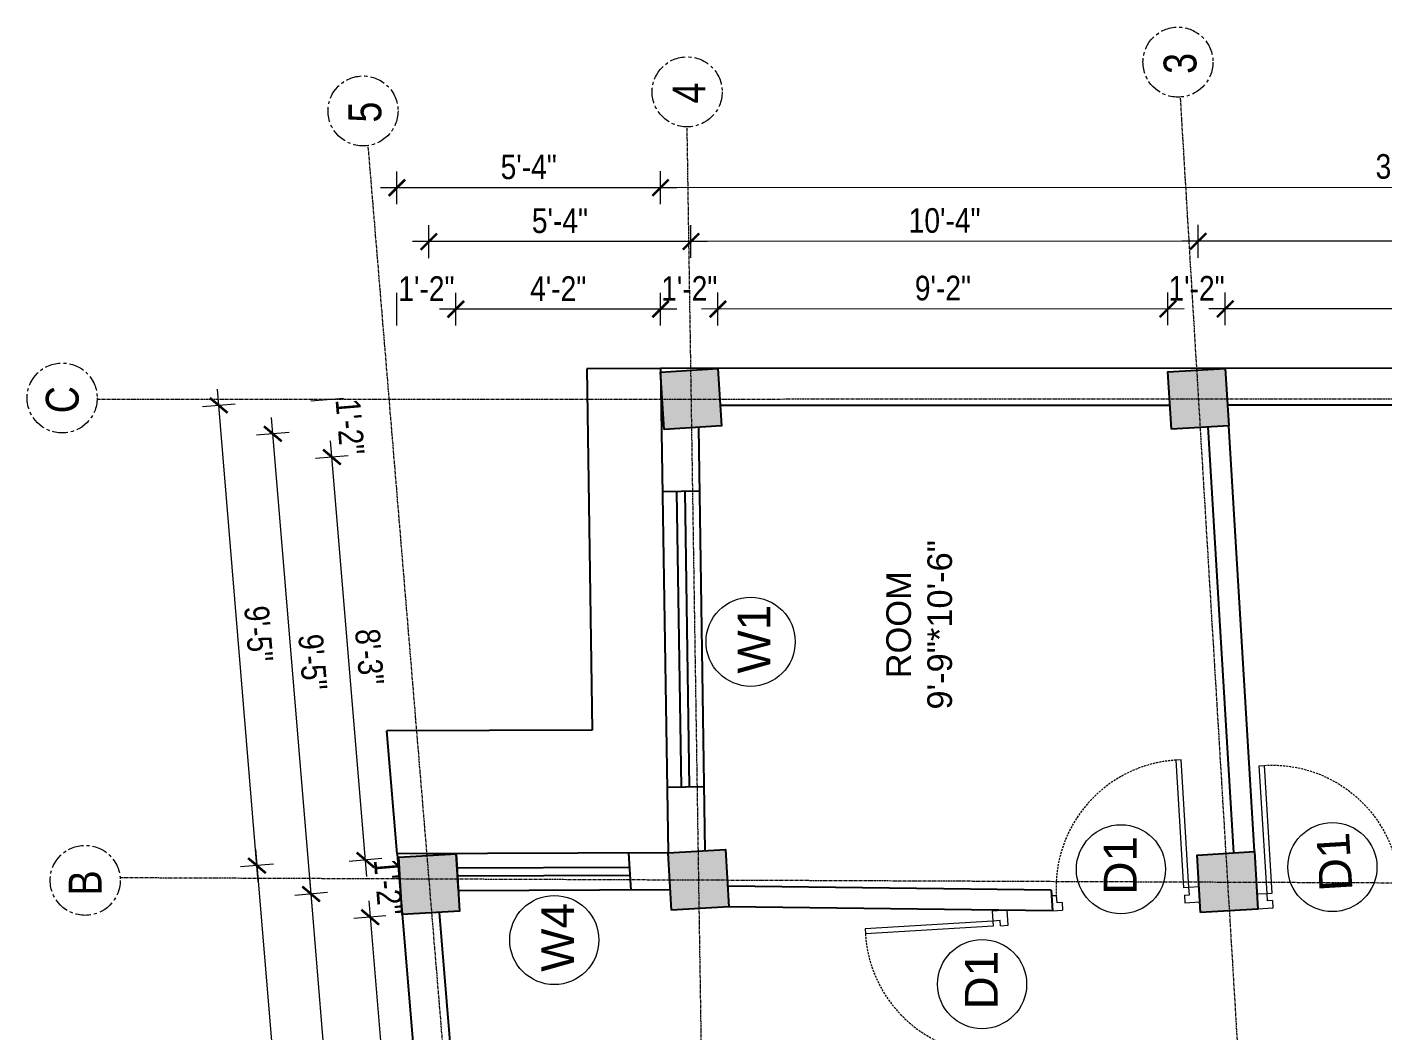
# Model space of a CAD drawing. Header units: inches. Extents: x -10117506 to -5032697, y -6529230 to -3254494.
# Drawn here: x -5033383.7 to -5033053.4, y -3257324.3 to -3257079.8 of the extents above; entities that cross this region are included whole.
import ezdxf

# ---------------------------------------------------------------- set-up
doc = ezdxf.new("R2010")
doc.units = ezdxf.units.IN
doc.header["$LTSCALE"] = 2
doc.header["$MEASUREMENT"] = 0
doc.header["$PDMODE"] = 34
doc.linetypes.add('CENTER', pattern=[2, 1.25, -0.25, 0.25, -0.25])
doc.linetypes.add('HIDDEN', pattern=[0.375, 0.25, -0.125])
doc.layers.get('0').update_dxf_attribs({"linetype": 'CONTINUOUS'})
doc.layers.get('DEFPOINTS').update_dxf_attribs({"color": 141, "linetype": 'CONTINUOUS'})
for name, color, linetype, lineweight in [('Annotate-Lite.w', 177, 'CONTINUOUS', 9), ('Annotations-Bold.w', 177, 'CONTINUOUS', 13), ('DIM 1-100', 4, 'CONTINUOUS', 13), ('Door-Window.w', 4, 'CONTINUOUS', 15), ('TEXT', 181, 'CONTINUOUS', 25)]:
    doc.layers.add(name, color=color, linetype=linetype, lineweight=lineweight)
doc.styles.add('ARAIL', font='ARIALN.TTF')
doc.styles.add('arial.', font='arial.ttf')
doc.styles.add('gaurav', font='arial.ttf')
doc.styles.get("Standard").update_dxf_attribs({"font": 'ARIALN.TTF'})
doc.dimstyles.new('1 by 96', dxfattribs={"dimtxt": 6, "dimasz": 4, "dimexe": 4, "dimexo": 4, "dimgap": 2, "dimtad": 1, "dimdec": 0, "dimzin": 0, "dimdsep": 46, "dimlunit": 4, "dimtxsty": 'Standard', "dimblk": 'ARCHTICK', "dimcen": 0, "dimdle": 4, "dimadec": 0, "dimazin": 0, "dimtfac": 1, "dimtdec": 0, "dimtix": 1, "dimtofl": 0, "dimtmove": 1, "dimatfit": 3, "dimldrblk": 'ARCHTICK', "dimfxl": 4, "dimfxlon": 1, "dimtolj": 1, "dimtzin": 0, "dimlwd": -1, "dimlwe": -1, "dimarcsym": 0})

# ---------------------------------------------------------------- blocks, each defined once
blk = doc.blocks.new('3-0')
at = {"ltscale": 3}
for p, q in [((11063.05, 10097.68), (11065.97, 10099.9)), ((11063.05, 10097.68), (11064.53, 10095.73)), ((11065.25, 10097.81), (11066.71, 10098.92)), ((11065.99, 10096.84), (11065.25, 10097.81)), ((11065.97, 10099.9), (11066.71, 10098.92)), ((11065.99, 10096.84), (11064.53, 10095.73)), ((11085.5, 10074.13), (11110.32, 10092.96)), ((11086.24, 10073.15), (11111.05, 10091.97)), ((11111.05, 10091.97), (11110.32, 10092.96)), ((11084.04, 10073.02), (11082.57, 10071.91)), ((11082.57, 10071.91), (11084.79, 10068.98)), ((11084.04, 10073.02), (11084.78, 10072.04)), ((11084.78, 10072.04), (11086.24, 10073.15)), ((11084.79, 10068.98), (11087.72, 10071.2)), ((11086.24, 10073.15), (11085.5, 10074.13)), ((11087.72, 10071.2), (11086.24, 10073.15))]:
    blk.add_line(p, q, dxfattribs=at)
at = {"layer": 'Door-Window.w', "color": 9, "linetype": 'HIDDEN', "lineweight": 18}
blk.add_arc((11085.5, 10074.13), 31.16, 37.1906, 127.1465, dxfattribs=at)
blk = doc.blocks.new('_ArchTick')
at = {"color": 0, "linetype": 'ByBlock', "const_width": 0.15}
blk.add_lwpolyline([(-0.5, -0.5), (0.5, 0.5)], dxfattribs=at)
blk = doc.blocks.new('*D1404')
at = {"layer": 'DEFPOINTS', "color": 0, "ltscale": 0.5, "transparency": 16777216}
for p in [(-5033285.78, -3257288.59), (-5033314.56, -3257290.98), (-5033275.02, -3257418)]:
    blk.add_point(p, dxfattribs=at)
at = {"layer": 'DIM 1-100', "color": 0, "ltscale": 0.5, "transparency": 16777216}
for p, q in [((-5033303.47, -3257424.38), (-5033314.89, -3257287)), ((-5033310.57, -3257290.65), (-5033318.54, -3257291.32)), ((-5033299.81, -3257420.06), (-5033307.79, -3257420.72))]:
    blk.add_line(p, q, dxfattribs=at)
at = {"layer": 'DIM 1-100', "color": 0, "ltscale": 0.5, "transparency": 16777216, "xscale": 4, "yscale": 4, "zscale": 4}
for p, rotation in [((-5033314.56, -3257290.98), 94.75152698465546), ((-5033303.8, -3257420.39), 274.7515269846554)]:
    blk.add_blockref('_ArchTick', p, dxfattribs=dict(at, rotation=rotation))
at = {"layer": 'DIM 1-100', "color": 0, "ltscale": 0.5, "transparency": 16777216, "insert": (-5033304.13, -3257355.27), "char_height": 6, "attachment_point": 5, "rotation": 274.7515}
blk.add_mtext('\\A1;10\'-10"', dxfattribs=at)
blk = doc.blocks.new('*D1405')
at = {"layer": 'DEFPOINTS', "color": 0, "ltscale": 0.5, "transparency": 16777216}
for p in [(-5033301.31, -3257282.7), (-5033293.19, -3257282.03), (-5033292.34, -3257296)]:
    blk.add_point(p, dxfattribs=at)
at = {"layer": 'DIM 1-100', "color": 0, "ltscale": 0.5, "transparency": 16777216}
for p, q in [((-5033297.32, -3257282.37), (-5033305.29, -3257283.03)), ((-5033296.33, -3257296.33), (-5033304.13, -3257296.98))]:
    blk.add_line(p, q, dxfattribs=at)
at = {"layer": 'DIM 1-100', "color": 0, "ltscale": 0.5, "transparency": 16777216, "insert": (-5033295.73, -3257289.26), "char_height": 6, "attachment_point": 5, "rotation": 274.7515}
blk.add_mtext('\\A1;1\'-2"', dxfattribs=at)
blk = doc.blocks.new('*D1406')
at = {"layer": 'DEFPOINTS', "color": 0, "ltscale": 0.5, "transparency": 16777216}
for p in [(-5033292.34, -3257296), (-5033290.55, -3257412.11), (-5033282.43, -3257411.44)]:
    blk.add_point(p, dxfattribs=at)
at = {"layer": 'DIM 1-100', "color": 0, "ltscale": 0.5, "transparency": 16777216}
for p, q in [((-5033300.48, -3257292.66), (-5033290.22, -3257416.1)), ((-5033296.33, -3257296.33), (-5033304.13, -3257296.98)), ((-5033286.57, -3257411.78), (-5033294.54, -3257412.44))]:
    blk.add_line(p, q, dxfattribs=at)
at = {"layer": 'DIM 1-100', "color": 0, "ltscale": 0.5, "transparency": 16777216, "xscale": 4, "yscale": 4, "zscale": 4}
for p, rotation in [((-5033300.15, -3257296.65), 94.7515270032343), ((-5033290.55, -3257412.11), 274.7515270032343)]:
    blk.add_blockref('_ArchTick', p, dxfattribs=dict(at, rotation=rotation))
at = {"layer": 'DIM 1-100', "color": 0, "ltscale": 0.5, "transparency": 16777216, "insert": (-5033290.3, -3257353.96), "char_height": 6, "attachment_point": 5, "rotation": 274.7515}
blk.add_mtext('\\A1;9\'-8"', dxfattribs=at)
blk = doc.blocks.new('*D1408')
at = {"layer": 'DEFPOINTS', "color": 0, "ltscale": 0.5, "transparency": 16777216}
for p in [(-5033293.57, -3257281.24), (-5033281.59, -3257425.41), (-5033315.76, -3257428.25)]:
    blk.add_point(p, dxfattribs=at)
at = {"layer": 'DIM 1-100', "color": 0, "ltscale": 0.5, "transparency": 16777216}
for p, q in [((-5033328.07, -3257280.09), (-5033315.42, -3257432.24)), ((-5033323.75, -3257283.75), (-5033331.73, -3257284.41)), ((-5033311.77, -3257427.92), (-5033319.74, -3257428.58))]:
    blk.add_line(p, q, dxfattribs=at)
at = {"layer": 'DIM 1-100', "color": 0, "ltscale": 0.5, "transparency": 16777216, "xscale": 4, "yscale": 4, "zscale": 4}
for p, rotation in [((-5033327.74, -3257284.08), 94.75152698489651), ((-5033315.76, -3257428.25), 274.7515269848965)]:
    blk.add_blockref('_ArchTick', p, dxfattribs=dict(at, rotation=rotation))
at = {"layer": 'DIM 1-100', "color": 0, "ltscale": 0.5, "transparency": 16777216, "insert": (-5033316.7, -3257355.74), "char_height": 6, "attachment_point": 5, "rotation": 274.7515}
blk.add_mtext('\\A1;12\'-0"', dxfattribs=at)
blk = doc.blocks.new('*D1418')
at = {"layer": 'DEFPOINTS', "color": 0, "ltscale": 0.5, "transparency": 16777216}
for p in [(-5033229.42, -3257118.89), (-5033229.4, -3257162.98), (-5032863.4, -3257162.82)]:
    blk.add_point(p, dxfattribs=at)
at = {"layer": 'DIM 1-100', "color": 0, "ltscale": 0.5, "transparency": 16777216}
for p, q in [((-5033229.41, -3257122.89), (-5033229.42, -3257114.89)), ((-5032863.41, -3257122.73), (-5032863.42, -3257114.73)), ((-5032859.42, -3257118.73), (-5033233.42, -3257118.89))]:
    blk.add_line(p, q, dxfattribs=at)
at = {"layer": 'DIM 1-100', "color": 0, "ltscale": 0.5, "transparency": 16777216, "xscale": 4, "yscale": 4, "zscale": 4}
for p, rotation in [((-5033229.42, -3257118.89), 180.0248910805184), ((-5032863.42, -3257118.73), 0.02489108051840993)]:
    blk.add_blockref('_ArchTick', p, dxfattribs=dict(at, rotation=rotation))
at = {"layer": 'DIM 1-100', "color": 0, "ltscale": 0.5, "transparency": 16777216, "insert": (-5033046.42, -3257113.75), "char_height": 6, "attachment_point": 5, "rotation": 0.0249}
blk.add_mtext('\\A1;30\'-6"', dxfattribs=at)
blk = doc.blocks.new('*D1422')
at = {"layer": 'DEFPOINTS', "color": 0, "ltscale": 0.5, "transparency": 16777216}
for p in [(-5033091.81, -3257148.41), (-5033091.81, -3257162.92), (-5032970.54, -3257163.71)]:
    blk.add_point(p, dxfattribs=at)
at = {"layer": 'DIM 1-100', "color": 0, "ltscale": 0.5, "transparency": 16777216}
for p, q in [((-5033091.81, -3257152.41), (-5033091.81, -3257144.41)), ((-5032970.54, -3257152.36), (-5032970.55, -3257144.36)), ((-5032966.54, -3257148.36), (-5033095.81, -3257148.41))]:
    blk.add_line(p, q, dxfattribs=at)
at = {"layer": 'DIM 1-100', "color": 0, "ltscale": 0.5, "transparency": 16777216, "xscale": 4, "yscale": 4, "zscale": 4}
for p, rotation in [((-5033091.81, -3257148.41), 180.0248910777408), ((-5032970.54, -3257148.36), 0.0248910777407918)]:
    blk.add_blockref('_ArchTick', p, dxfattribs=dict(at, rotation=rotation))
at = {"layer": 'DIM 1-100', "color": 0, "ltscale": 0.5, "transparency": 16777216, "insert": (-5033031.18, -3257143.32), "char_height": 6, "attachment_point": 5, "rotation": 0.0249}
blk.add_mtext('\\A1;10\'-1"', dxfattribs=at)
blk = doc.blocks.new('*D1423')
at = {"layer": 'DEFPOINTS', "color": 0, "ltscale": 0.5, "transparency": 16777216}
for p in [(-5033105.79, -3257148.42), (-5033105.78, -3257163.77), (-5033091.81, -3257162.92)]:
    blk.add_point(p, dxfattribs=at)
at = {"layer": 'DIM 1-100', "color": 0, "ltscale": 0.5, "transparency": 16777216}
for p, q in [((-5033105.79, -3257152.42), (-5033105.79, -3257144.42)), ((-5033091.81, -3257152.41), (-5033091.81, -3257144.41))]:
    blk.add_line(p, q, dxfattribs=at)
at = {"layer": 'DIM 1-100', "color": 0, "ltscale": 0.5, "transparency": 16777216, "insert": (-5033098.8, -3257143.4), "char_height": 6, "attachment_point": 5, "rotation": 0.0249}
blk.add_mtext('\\A1;1\'-2"', dxfattribs=at)
blk = doc.blocks.new('*D1424')
at = {"layer": 'DEFPOINTS', "color": 0, "ltscale": 0.5, "transparency": 16777216}
for p in [(-5033215.42, -3257148.46), (-5033215.41, -3257162.98), (-5033105.78, -3257163.77)]:
    blk.add_point(p, dxfattribs=at)
at = {"layer": 'DIM 1-100', "color": 0, "ltscale": 0.5, "transparency": 16777216}
for p, q in [((-5033215.41, -3257152.46), (-5033215.42, -3257144.46)), ((-5033105.79, -3257152.42), (-5033105.79, -3257144.42)), ((-5033101.79, -3257148.41), (-5033219.42, -3257148.47))]:
    blk.add_line(p, q, dxfattribs=at)
at = {"layer": 'DIM 1-100', "color": 0, "ltscale": 0.5, "transparency": 16777216, "xscale": 4, "yscale": 4, "zscale": 4}
for p, rotation in [((-5033215.42, -3257148.46), 180.0248910777408), ((-5033105.79, -3257148.42), 0.0248910777407918)]:
    blk.add_blockref('_ArchTick', p, dxfattribs=dict(at, rotation=rotation))
at = {"layer": 'DIM 1-100', "color": 0, "ltscale": 0.5, "transparency": 16777216, "insert": (-5033160.6, -3257143.38), "char_height": 6, "attachment_point": 5, "rotation": 0.0249}
blk.add_mtext('\\A1;9\'-2"', dxfattribs=at)
blk = doc.blocks.new('*D1425')
at = {"layer": 'DEFPOINTS', "color": 0, "ltscale": 0.5, "transparency": 16777216}
for p in [(-5033229.4, -3257148.47), (-5033229.4, -3257162.98), (-5033215.41, -3257162.98)]:
    blk.add_point(p, dxfattribs=at)
at = {"layer": 'DIM 1-100', "color": 0, "ltscale": 0.5, "transparency": 16777216}
for p, q in [((-5033229.4, -3257152.47), (-5033229.4, -3257144.47)), ((-5033215.41, -3257152.46), (-5033215.42, -3257144.46))]:
    blk.add_line(p, q, dxfattribs=at)
at = {"layer": 'DIM 1-100', "color": 0, "ltscale": 0.5, "transparency": 16777216, "insert": (-5033222.41, -3257143.45), "char_height": 6, "attachment_point": 5, "rotation": 0.0249}
blk.add_mtext('\\A1;1\'-2"', dxfattribs=at)
blk = doc.blocks.new('*D1426')
at = {"layer": 'DEFPOINTS', "color": 0, "ltscale": 0.5, "transparency": 16777216}
for p in [(-5033279.27, -3257148.49), (-5033229.4, -3257162.98), (-5033279.21, -3257281.18)]:
    blk.add_point(p, dxfattribs=at)
at = {"layer": 'DIM 1-100', "color": 0, "ltscale": 0.5, "transparency": 16777216}
for p, q in [((-5033279.27, -3257152.49), (-5033279.27, -3257144.49)), ((-5033229.4, -3257152.47), (-5033229.4, -3257144.47)), ((-5033225.4, -3257148.47), (-5033283.27, -3257148.49))]:
    blk.add_line(p, q, dxfattribs=at)
at = {"layer": 'DIM 1-100', "color": 0, "ltscale": 0.5, "transparency": 16777216, "xscale": 4, "yscale": 4, "zscale": 4}
for p, rotation in [((-5033279.27, -3257148.49), 180.0248910777408), ((-5033229.4, -3257148.47), 0.0248910777407918)]:
    blk.add_blockref('_ArchTick', p, dxfattribs=dict(at, rotation=rotation))
at = {"layer": 'DIM 1-100', "color": 0, "ltscale": 0.5, "transparency": 16777216, "insert": (-5033254.34, -3257143.47), "char_height": 6, "attachment_point": 5, "rotation": 0.0249}
blk.add_mtext('\\A1;4\'-2"', dxfattribs=at)
blk = doc.blocks.new('*D1427')
at = {"layer": 'DEFPOINTS', "color": 0, "ltscale": 0.5, "transparency": 16777216}
for p in [(-5033293.63, -3257148.5), (-5033293.57, -3257281.24), (-5033279.21, -3257281.18)]:
    blk.add_point(p, dxfattribs=at)
at = {"layer": 'DIM 1-100', "color": 0, "ltscale": 0.5, "transparency": 16777216}
for p, q in [((-5033293.63, -3257152.5), (-5033293.63, -3257144.5)), ((-5033279.27, -3257152.49), (-5033279.27, -3257144.49))]:
    blk.add_line(p, q, dxfattribs=at)
at = {"layer": 'DIM 1-100', "color": 0, "ltscale": 0.5, "transparency": 16777216, "insert": (-5033286.45, -3257143.48), "char_height": 6, "attachment_point": 5, "rotation": 0.0249}
blk.add_mtext('\\A1;1\'-2"', dxfattribs=at)
blk = doc.blocks.new('*D1428')
at = {"layer": 'DEFPOINTS', "color": 0, "ltscale": 0.5, "transparency": 16777216}
for p in [(-5033293.64, -3257118.92), (-5033229.4, -3257162.98), (-5033293.57, -3257281.24)]:
    blk.add_point(p, dxfattribs=at)
at = {"layer": 'DIM 1-100', "color": 0, "ltscale": 0.5, "transparency": 16777216}
for p, q in [((-5033293.64, -3257122.92), (-5033293.64, -3257114.92)), ((-5033229.41, -3257122.89), (-5033229.42, -3257114.89)), ((-5033225.42, -3257118.89), (-5033297.64, -3257118.92))]:
    blk.add_line(p, q, dxfattribs=at)
at = {"layer": 'DIM 1-100', "color": 0, "ltscale": 0.5, "transparency": 16777216, "xscale": 4, "yscale": 4, "zscale": 4}
for p, rotation in [((-5033293.64, -3257118.92), 180.0248910777408), ((-5033229.42, -3257118.89), 0.0248910777407918)]:
    blk.add_blockref('_ArchTick', p, dxfattribs=dict(at, rotation=rotation))
at = {"layer": 'DIM 1-100', "color": 0, "ltscale": 0.5, "transparency": 16777216, "insert": (-5033261.53, -3257113.85), "char_height": 6, "attachment_point": 5, "rotation": 0.0249}
blk.add_mtext('\\A1;5\'-4"', dxfattribs=at)
blk = doc.blocks.new('*D1429')
at = {"layer": 'DEFPOINTS', "color": 0, "ltscale": 0.5, "transparency": 16777216}
for p in [(-5033228.54, -3257177.8), (-5033309.47, -3257184.53), (-5033293.19, -3257282.03)]:
    blk.add_point(p, dxfattribs=at)
at = {"layer": 'DIM 1-100', "color": 0, "ltscale": 0.5, "transparency": 16777216}
for p, q in [((-5033300.98, -3257286.69), (-5033309.8, -3257180.54)), ((-5033305.48, -3257184.19), (-5033313.45, -3257184.86)), ((-5033297.32, -3257282.37), (-5033305.29, -3257283.03))]:
    blk.add_line(p, q, dxfattribs=at)
at = {"layer": 'DIM 1-100', "color": 0, "ltscale": 0.5, "transparency": 16777216, "xscale": 4, "yscale": 4, "zscale": 4}
for p, rotation in [((-5033309.47, -3257184.53), 94.7515270032343), ((-5033301.31, -3257282.7), 274.7515270032343)]:
    blk.add_blockref('_ArchTick', p, dxfattribs=dict(at, rotation=rotation))
at = {"layer": 'DIM 1-100', "color": 0, "ltscale": 0.5, "transparency": 16777216, "insert": (-5033300.34, -3257233.19), "char_height": 6, "attachment_point": 5, "rotation": 274.7515}
blk.add_mtext('\\A1;8\'-3"', dxfattribs=at)
blk = doc.blocks.new('*D1430')
at = {"layer": 'DEFPOINTS', "color": 0, "ltscale": 0.5, "transparency": 16777216}
for p in [(-5033229.38, -3257163.82), (-5033310.63, -3257170.58), (-5033228.54, -3257177.8)]:
    blk.add_point(p, dxfattribs=at)
at = {"layer": 'DIM 1-100', "color": 0, "ltscale": 0.5, "transparency": 16777216}
for p, q in [((-5033306.64, -3257170.25), (-5033314.61, -3257170.91)), ((-5033305.48, -3257184.19), (-5033313.45, -3257184.86))]:
    blk.add_line(p, q, dxfattribs=at)
at = {"layer": 'DIM 1-100', "color": 0, "ltscale": 0.5, "transparency": 16777216, "insert": (-5033305.05, -3257177.14), "char_height": 6, "attachment_point": 5, "rotation": 274.7515}
blk.add_mtext('\\A1;1\'-2"', dxfattribs=at)
blk = doc.blocks.new('*D1431')
at = {"layer": 'DEFPOINTS', "color": 0, "ltscale": 0.5, "transparency": 16777216}
for p in [(-5033221.97, -3257170.39), (-5033323.88, -3257178.86), (-5033285.78, -3257288.59)]:
    blk.add_point(p, dxfattribs=at)
at = {"layer": 'DIM 1-100', "color": 0, "ltscale": 0.5, "transparency": 16777216}
for p, q in [((-5033314.23, -3257294.97), (-5033324.21, -3257174.87)), ((-5033319.89, -3257178.53), (-5033327.86, -3257179.19)), ((-5033310.57, -3257290.65), (-5033318.54, -3257291.32))]:
    blk.add_line(p, q, dxfattribs=at)
at = {"layer": 'DIM 1-100', "color": 0, "ltscale": 0.5, "transparency": 16777216, "xscale": 4, "yscale": 4, "zscale": 4}
for p, rotation in [((-5033323.88, -3257178.86), 94.7515270032343), ((-5033314.56, -3257290.98), 274.7515270032343)]:
    blk.add_blockref('_ArchTick', p, dxfattribs=dict(at, rotation=rotation))
at = {"layer": 'DIM 1-100', "color": 0, "ltscale": 0.5, "transparency": 16777216, "insert": (-5033314.17, -3257234.5), "char_height": 6, "attachment_point": 5, "rotation": 274.7515}
blk.add_mtext('\\A1;9\'-5"', dxfattribs=at)
blk = doc.blocks.new('*D1432')
at = {"layer": 'DEFPOINTS', "color": 0, "ltscale": 0.5, "transparency": 16777216}
for p in [(-5033229.4, -3257162.98), (-5033337.06, -3257171.93), (-5033293.57, -3257281.24)]:
    blk.add_point(p, dxfattribs=at)
at = {"layer": 'DIM 1-100', "color": 0, "ltscale": 0.5, "transparency": 16777216}
for p, q in [((-5033327.41, -3257288.06), (-5033337.39, -3257167.95)), ((-5033333.08, -3257171.6), (-5033341.05, -3257172.26)), ((-5033323.75, -3257283.75), (-5033331.73, -3257284.41))]:
    blk.add_line(p, q, dxfattribs=at)
at = {"layer": 'DIM 1-100', "color": 0, "ltscale": 0.5, "transparency": 16777216, "xscale": 4, "yscale": 4, "zscale": 4}
for p, rotation in [((-5033337.06, -3257171.93), 94.7515270032343), ((-5033327.74, -3257284.08), 274.7515270032343)]:
    blk.add_blockref('_ArchTick', p, dxfattribs=dict(at, rotation=rotation))
at = {"layer": 'DIM 1-100', "color": 0, "ltscale": 0.5, "transparency": 16777216, "insert": (-5033327.35, -3257227.59), "char_height": 6, "attachment_point": 5, "rotation": 274.7515}
blk.add_mtext('\\A1;9\'-5"', dxfattribs=at)
blk = doc.blocks.new('*D1433')
at = {"layer": 'DEFPOINTS', "color": 0, "ltscale": 0.5, "transparency": 16777216}
for p in [(-5033098.39, -3257131.96), (-5033098.37, -3257170.33), (-5032963.13, -3257170.27)]:
    blk.add_point(p, dxfattribs=at)
at = {"layer": 'DIM 1-100', "color": 0, "ltscale": 0.5, "transparency": 16777216}
for p, q in [((-5033098.39, -3257135.96), (-5033098.39, -3257127.96)), ((-5032963.14, -3257135.9), (-5032963.15, -3257127.9)), ((-5032959.15, -3257131.9), (-5033102.39, -3257131.96))]:
    blk.add_line(p, q, dxfattribs=at)
at = {"layer": 'DIM 1-100', "color": 0, "ltscale": 0.5, "transparency": 16777216, "xscale": 4, "yscale": 4, "zscale": 4}
for p, rotation in [((-5033098.39, -3257131.96), 180.0248910777408), ((-5032963.15, -3257131.9), 0.0248910777407918)]:
    blk.add_blockref('_ArchTick', p, dxfattribs=dict(at, rotation=rotation))
at = {"layer": 'DIM 1-100', "color": 0, "ltscale": 0.5, "transparency": 16777216, "insert": (-5033030.77, -3257126.87), "char_height": 6, "attachment_point": 5, "rotation": 0.0249}
blk.add_mtext('\\A1;11\'-3"', dxfattribs=at)
blk = doc.blocks.new('*D1434')
at = {"layer": 'DEFPOINTS', "color": 0, "ltscale": 0.5, "transparency": 16777216}
for p in [(-5033221.99, -3257132.01), (-5033221.97, -3257170.39), (-5033098.37, -3257170.33)]:
    blk.add_point(p, dxfattribs=at)
at = {"layer": 'DIM 1-100', "color": 0, "ltscale": 0.5, "transparency": 16777216}
for p, q in [((-5033221.99, -3257136.01), (-5033221.99, -3257128.01)), ((-5033098.39, -3257135.96), (-5033098.39, -3257127.96)), ((-5033094.39, -3257131.96), (-5033225.99, -3257132.02))]:
    blk.add_line(p, q, dxfattribs=at)
at = {"layer": 'DIM 1-100', "color": 0, "ltscale": 0.5, "transparency": 16777216, "xscale": 4, "yscale": 4, "zscale": 4}
for p, rotation in [((-5033221.99, -3257132.01), 180.0248910777408), ((-5033098.39, -3257131.96), 0.0248910777407918)]:
    blk.add_blockref('_ArchTick', p, dxfattribs=dict(at, rotation=rotation))
at = {"layer": 'DIM 1-100', "color": 0, "ltscale": 0.5, "transparency": 16777216, "insert": (-5033160.19, -3257126.92), "char_height": 6, "attachment_point": 5, "rotation": 0.0249}
blk.add_mtext('\\A1;10\'-4"', dxfattribs=at)
blk = doc.blocks.new('*D1435')
at = {"layer": 'DEFPOINTS', "color": 0, "ltscale": 0.5, "transparency": 16777216}
for p in [(-5033285.85, -3257132.04), (-5033221.97, -3257170.39), (-5033285.78, -3257288.59)]:
    blk.add_point(p, dxfattribs=at)
at = {"layer": 'DIM 1-100', "color": 0, "ltscale": 0.5, "transparency": 16777216}
for p, q in [((-5033285.84, -3257136.04), (-5033285.85, -3257128.04)), ((-5033221.99, -3257136.01), (-5033221.99, -3257128.01)), ((-5033217.99, -3257132.01), (-5033289.85, -3257132.04))]:
    blk.add_line(p, q, dxfattribs=at)
at = {"layer": 'DIM 1-100', "color": 0, "ltscale": 0.5, "transparency": 16777216, "xscale": 4, "yscale": 4, "zscale": 4}
for p, rotation in [((-5033285.85, -3257132.04), 180.0248910777408), ((-5033221.99, -3257132.01), 0.0248910777407918)]:
    blk.add_blockref('_ArchTick', p, dxfattribs=dict(at, rotation=rotation))
at = {"layer": 'DIM 1-100', "color": 0, "ltscale": 0.5, "transparency": 16777216, "insert": (-5033253.92, -3257126.98), "char_height": 6, "attachment_point": 5, "rotation": 0.0249}
blk.add_mtext('\\A1;5\'-4"', dxfattribs=at)

msp = doc.modelspace()

# ---------------------------------------------------------------- hatches: boundary and pattern name
at = {"ltscale": 0.5}
for points in [[(-5033229.38, -3257163.82), (-5033228.54, -3257177.8), (-5033214.56, -3257176.95), (-5033215.41, -3257162.98)], [(-5033105.78, -3257163.77), (-5033104.94, -3257177.74), (-5033090.96, -3257176.9), (-5033091.81, -3257162.92)], [(-5033227.57, -3257280.99), (-5033226.73, -3257294.96), (-5033212.75, -3257294.12), (-5033213.6, -3257280.14)], [(-5033293.19, -3257282.03), (-5033292.34, -3257296), (-5033278.37, -3257295.16), (-5033279.21, -3257281.18)], [(-5033098.67, -3257281.51), (-5033097.82, -3257295.49), (-5033083.85, -3257294.65), (-5033084.69, -3257280.67)]]:
    msp.add_hatch(color=1, dxfattribs=at).paths.add_polyline_path(points)

# ---------------------------------------------------------------- linework, layer by layer
for p, q in [((-5033229.4, -3257162.98), (-5033247.4, -3257162.99)), ((-5033247.4, -3257162.99), (-5033246.04, -3257251.06)), ((-5032863.4, -3257162.82), (-5033229.4, -3257162.98)), ((-5033229.4, -3257162.98), (-5033227.57, -3257280.99)), ((-5033105.29, -3257171.93), (-5033214.87, -3257171.98)), ((-5032970.04, -3257171.87), (-5033091.26, -3257171.92)), ((-5033220.17, -3257177.29), (-5033218.58, -3257280.44)), ((-5033089.68, -3257280.97), (-5033095.95, -3257177.2)), ((-5033084.69, -3257280.67), (-5033090.96, -3257176.9)), ((-5033219.93, -3257192.87), (-5033228.93, -3257193.01)), ((-5033224.32, -3257264.95), (-5033225.43, -3257192.96)), ((-5033222.32, -3257264.92), (-5033223.43, -3257192.93)), ((-5033246.04, -3257251.06), (-5033296.06, -3257251.25)), ((-5033293.57, -3257281.24), (-5033296.06, -3257251.25)), ((-5033218.82, -3257264.86), (-5033227.82, -3257265)), ((-5033227.57, -3257280.99), (-5033293.57, -3257281.24)), ((-5033293.57, -3257281.24), (-5033281.59, -3257425.41)), ((-5033278.67, -3257290.18), (-5033279.21, -3257281.18)), ((-5033236.6, -3257290.02), (-5033237.15, -3257281.02)), ((-5033236.93, -3257284.52), (-5033279, -3257284.68)), ((-5033236.81, -3257286.52), (-5033278.88, -3257286.68)), ((-5033227.03, -3257289.98), (-5033278.67, -3257290.18)), ((-5033134.22, -3257290.05), (-5033213.05, -3257289.11)), ((-5033134.22, -3257290.05), (-5033133.91, -3257295.06)), ((-5033283.36, -3257295.46), (-5033273.76, -3257410.91)), ((-5033133.91, -3257295.06), (-5033212.75, -3257294.12))]:
    msp.add_line(p, q, dxfattribs=at)
for points in [[(-5033228.54, -3257177.8), (-5033229.38, -3257163.82), (-5033215.41, -3257162.98), (-5033214.56, -3257176.95)], [(-5033104.94, -3257177.74), (-5033105.78, -3257163.77), (-5033091.81, -3257162.92), (-5033090.96, -3257176.9)], [(-5033226.73, -3257294.96), (-5033227.57, -3257280.99), (-5033213.6, -3257280.14), (-5033212.75, -3257294.12)], [(-5033292.34, -3257296), (-5033293.19, -3257282.03), (-5033279.21, -3257281.18), (-5033278.37, -3257295.16)], [(-5033097.82, -3257295.49), (-5033098.67, -3257281.51), (-5033084.69, -3257280.67), (-5033083.85, -3257294.65)]]:
    msp.add_lwpolyline(points, close=True, dxfattribs=at)
at = {"layer": 'Annotate-Lite.w', "ltscale": 0.005}
for centre in [(-5033207.46, -3257229.53), (-5033065.71, -3257284.43), (-5033117.22, -3257284.96), (-5033255.3, -3257302.2), (-5033151.06, -3257312.95)]:
    msp.add_circle(centre, 10.86, dxfattribs=at)
at = {"layer": 'Annotations-Bold.w', "linetype": 'CENTER', "ltscale": 0.3}
for p, q in [((-5033102.79, -3257097.11), (-5033077.22, -3257520.38)), ((-5033223, -3257104.38), (-5033216.43, -3257528.53)), ((-5033300.69, -3257108.97), (-5033265.59, -3257531.79)), ((-5033366.68, -3257170.45), (-5032785.63, -3257170.2)), ((-5033361.1, -3257286.97), (-5032778.63, -3257289.36))]:
    msp.add_line(p, q, dxfattribs=at)
at = {"layer": 'Annotations-Bold.w', "linetype": 'CENTER', "ltscale": 1.5}
for centre in [(-5033103.33, -3257088.3), (-5033222.93, -3257095.54), (-5033301.9, -3257100.19), (-5033375.21, -3257170.13), (-5033369.6, -3257287.66)]:
    msp.add_circle(centre, 8.53, dxfattribs=at)

# ---------------------------------------------------------------- block references
at = {"layer": 'Door-Window.w', "linetype": 'ByBlock', "yscale": 0.9997910037636757}
for p, xscale, zscale, rotation in [((-5030880.5, -3272099.87), 0.9997910043702506, 0.9997910039624012, 56.266539257078), ((-5033502.68, -3272260.87), -0.9997910043702506, 0.9997910039624012, 310.6477296775701), ((-5018337.98, -3255077.45), 0.999791003999291, 0.9997910039624013, 146.2665392409472)]:
    msp.add_blockref('3-0', p, dxfattribs=dict(at, xscale=xscale, zscale=zscale, rotation=rotation))

# ---------------------------------------------------------------- texts
at = {"layer": 'Annotate-Lite.w', "ltscale": 0.005, "char_height": 8, "style": 'gaurav'}
for s, insert, attachment_point, rotation in [('W1', (-5033210.65, -3257237.28), 1, 90), ('D1', (-5033060.8, -3257290.07), 7, 93.4571), ('D1', (-5033121.41, -3257291.14), 1, 90), ('W4', (-5033258.49, -3257309.95), 1, 90), ('D1', (-5033155.25, -3257319.13), 1, 90)]:
    msp.add_mtext_dynamic_manual_height_columns(s, width=8, gutter_width=100, heights=[0], dxfattribs=dict(at, insert=insert, attachment_point=attachment_point, rotation=rotation))
at = {"layer": 'Annotations-Bold.w', "linetype": 'CENTER', "ltscale": 1.5, "char_height": 8, "attachment_point": 1, "rotation": 90, "style": 'ARAIL'}
for s, insert in [('3', (-5033106.83, -3257091.16)), ('4', (-5033226.48, -3257098.35)), ('5', (-5033305.44, -3257103.02)), ('C', (-5033379.19, -3257173.85)), ('B', (-5033373.61, -3257291.34))]:
    msp.add_mtext_dynamic_manual_height_columns(s, width=6.5393, gutter_width=100, heights=[0], dxfattribs=dict(at, insert=insert))
at = {"layer": 'TEXT', "lineweight": -2, "insert": (-5033166.35, -3257225.4), "char_height": 6, "attachment_point": 5, "rotation": 90, "style": 'arial.'}
msp.add_mtext_dynamic_manual_height_columns('ROOM\\P9\'-9"*10\'-6"', width=45.7314, gutter_width=30, heights=[0], dxfattribs=at)

# ---------------------------------------------------------------- dimensions: what is measured, and where the dimension line sits
at = {"layer": 'DIM 1-100', "ltscale": 0.5}
for base, p1, p2, angle, picture, middle in [((-5033293.64, -3257118.92), (-5033229.4, -3257162.98), (-5033293.57, -3257281.24), 0.0249, '*D1428', (-5033261.53, -3257113.85)), ((-5033285.85, -3257132.04), (-5033221.97, -3257170.39), (-5033285.78, -3257288.59), 0.0249, '*D1435', (-5033253.92, -3257126.98)), ((-5033221.99, -3257132.01), (-5033098.37, -3257170.33), (-5033221.97, -3257170.39), 0.0249, '*D1434', (-5033160.19, -3257126.92)), ((-5033098.39, -3257131.96), (-5032963.13, -3257170.27), (-5033098.37, -3257170.33), 0.0249, '*D1433', (-5033030.77, -3257126.87)), ((-5033293.63, -3257148.5), (-5033279.21, -3257281.18), (-5033293.57, -3257281.24), 0.0249, '*D1427', (-5033286.45, -3257143.48)), ((-5033279.27, -3257148.49), (-5033229.4, -3257162.98), (-5033279.21, -3257281.18), 0.0249, '*D1426', (-5033254.34, -3257143.47)), ((-5033229.4, -3257148.47), (-5033215.41, -3257162.98), (-5033229.4, -3257162.98), 0.0249, '*D1425', (-5033222.41, -3257143.45)), ((-5033215.42, -3257148.46), (-5033105.78, -3257163.77), (-5033215.41, -3257162.98), 0.0249, '*D1424', (-5033160.6, -3257143.38)), ((-5033105.79, -3257148.42), (-5033091.81, -3257162.92), (-5033105.78, -3257163.77), 0.0249, '*D1423', (-5033098.8, -3257143.4)), ((-5033091.81, -3257148.41), (-5032970.54, -3257163.71), (-5033091.81, -3257162.92), 0.0249, '*D1422', (-5033031.18, -3257143.32)), ((-5033337.06, -3257171.93), (-5033293.57, -3257281.24), (-5033229.4, -3257162.98), 94.7515, '*D1432', (-5033327.35, -3257227.59)), ((-5033310.63, -3257170.58), (-5033228.54, -3257177.8), (-5033229.38, -3257163.82), 274.7515, '*D1430', (-5033305.05, -3257177.14)), ((-5033323.88, -3257178.86), (-5033285.78, -3257288.59), (-5033221.97, -3257170.39), 274.7515, '*D1431', (-5033314.17, -3257234.5)), ((-5033309.47, -3257184.53), (-5033293.19, -3257282.03), (-5033228.54, -3257177.8), 274.7515, '*D1429', (-5033300.34, -3257233.19)), ((-5033301.31, -3257282.7), (-5033292.34, -3257296), (-5033293.19, -3257282.03), 274.7515, '*D1405', (-5033295.73, -3257289.26)), ((-5033290.55, -3257412.11), (-5033292.34, -3257296), (-5033282.43, -3257411.44), 274.7515, '*D1406', (-5033290.3, -3257353.96))]:
    dim = msp.add_linear_dim(base=base, p1=p1, p2=p2, angle=angle, dimstyle='1 by 96', dxfattribs=at)
    dim.commit()
    dim.dimension.update_dxf_attribs({"geometry": picture, "text_midpoint": middle})
for p1, p2, distance, picture, middle in [((-5032863.4, -3257162.82), (-5033229.4, -3257162.98), -44.09, '*D1418', (-5033046.42, -3257113.75)), ((-5033275.02, -3257418), (-5033285.78, -3257288.59), 28.88, '*D1404', (-5033304.13, -3257355.27))]:
    dim = msp.add_aligned_dim(p1=p1, p2=p2, distance=distance, dimstyle='1 by 96', dxfattribs=at)
    dim.commit()
    dim.dimension.update_dxf_attribs({"geometry": picture, "text_midpoint": middle})
dim = msp.add_aligned_dim(p1=(-5033293.57, -3257281.24), p2=(-5033281.59, -3257425.41), distance=-34.29, text='12\'-0"', dimstyle='1 by 96', dxfattribs=at)
dim.commit()
dim.dimension.update_dxf_attribs({"geometry": '*D1408', "text_midpoint": (-5033316.7, -3257355.74)})

doc.saveas('drawing.dxf')
